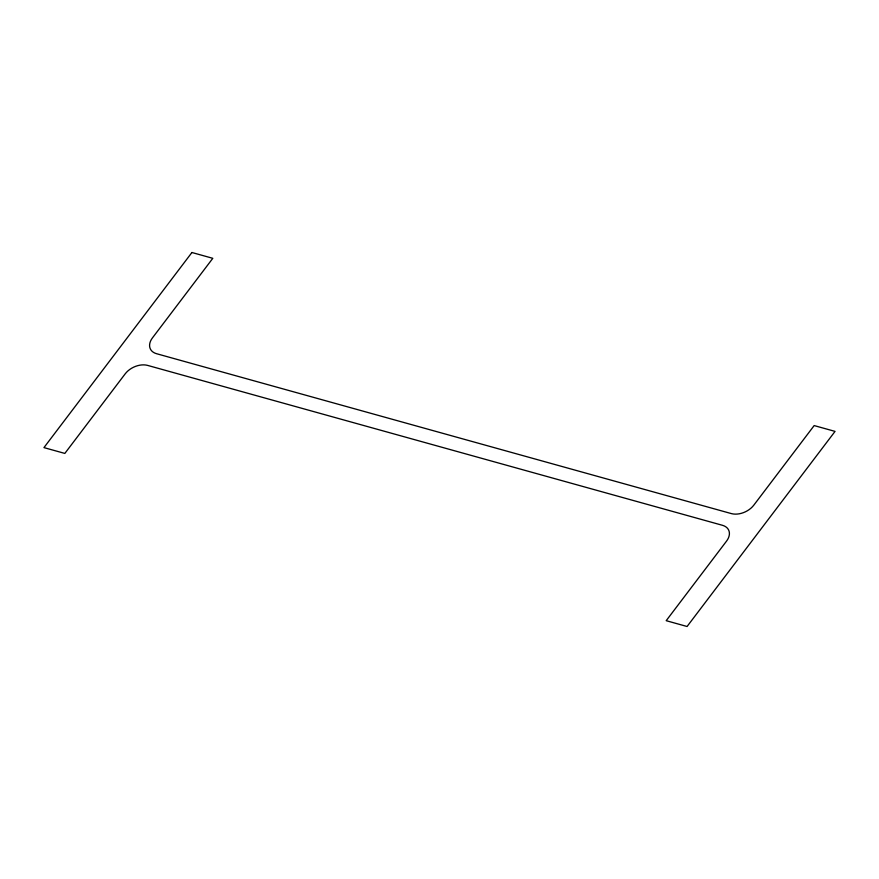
<?xml version="1.0" encoding="UTF-8"?>
<svg xmlns="http://www.w3.org/2000/svg" width="879" height="879" viewBox="0 0 879 879"><rect width="100%" height="100%" fill="white"/><g stroke="black" fill="none" stroke-linecap="round" stroke-linejoin="round"><path stroke-width="1.32" d="M191.919 252.504L43.95 447.609L64.837 453.421L125.192 373.839A17.053 11.427 -25.6 0 1 147.661 365.411L722.461 525.301A17.053 11.427 -25.6 0 1 726.548 541.112L666.194 620.684L687.081 626.496L835.05 431.391L814.163 425.579L753.808 505.161A17.053 11.427 -25.6 0 1 731.339 513.589L156.539 353.699A17.053 11.427 -25.6 0 1 152.452 337.888L212.806 258.316L191.919 252.504"/></g></svg>
